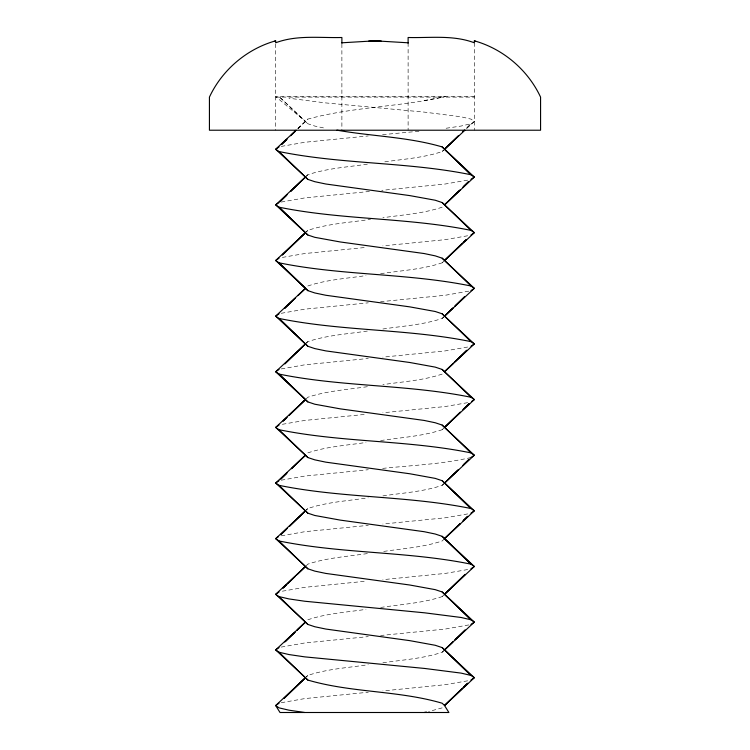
<?xml version="1.0" encoding="UTF-8"?>
<svg xmlns="http://www.w3.org/2000/svg" width="750" height="750" viewBox="0 0 750 750"><rect width="100%" height="100%" fill="white"/><g stroke="black" fill="none" stroke-linecap="round" stroke-linejoin="round"><path stroke-width="0.56" stroke-dasharray="3.75 2.81" d="M424.172 100.566L445.247 96.591C399.938 106.997 352.641 106.762 307.828 119.109L298.031 128.597M306.253 176.278L307.828 174.741C327.3 168.216 348.066 167.081 368.25 164.016M307.828 230.372L306.253 231.909L307.828 230.372C328.031 223.65 349.566 222.544 370.5 219.356M442.172 151.556L443.747 150.009L442.172 151.556C423.066 157.978 402.694 159.131 382.875 162.131M306.253 343.172L307.828 341.625C327.3 335.109 348.066 333.975 368.25 330.909M380.625 273.684C401.184 270.562 422.334 269.438 442.172 262.819L443.747 261.272M306.253 398.803L307.828 397.256C327.666 390.647 348.816 389.522 369.375 386.391M382.875 329.025C402.694 326.025 423.066 324.872 442.172 318.45L444.534 316.134M307.828 508.519L306.253 510.066L307.828 508.519C327.3 502.003 348.066 500.859 368.25 497.803M380.625 440.578C401.184 437.447 422.334 436.331 442.172 429.713L444.534 427.397M306.253 565.697L307.828 564.15C327.666 557.531 348.816 556.406 369.375 553.284M382.875 495.919C402.694 492.909 423.066 491.766 442.172 485.344L444.534 483.019M444.534 538.65L442.172 540.975C423.066 547.388 402.694 548.541 382.875 551.55M307.828 675.413L306.253 676.959L307.828 675.413C327.3 668.897 348.066 667.753 368.25 664.697M380.625 607.472C401.184 604.341 422.334 603.216 442.172 596.606L444.534 594.281M382.875 662.812C402.694 659.803 423.066 658.65 442.172 652.238L443.747 650.691M297.966 128.644L307.828 119.109M306.188 176.325L307.828 174.741M306.188 343.219L307.828 341.625M442.172 262.819L443.812 261.225M442.172 318.45L443.812 316.856M442.172 429.713L443.812 428.119M442.172 485.344L443.812 483.75M442.172 596.606L443.812 595.012M442.172 652.238L443.812 650.644M297.797 128.578L305.466 121.425L307.828 123.741L314.775 126.056L325.828 128.381M466.678 128.578L474.337 121.425L470.953 119.109L461.034 116.784L424.669 112.153L325.331 102.881L288.966 98.241M474.337 121.425L466.003 128.522L470.953 123.741L461.034 126.056L445.247 128.381M442.172 207.188C423.066 213.609 402.694 214.763 382.875 217.762M307.828 285.994C326.569 279.675 346.556 278.512 366 275.569M442.172 374.081C423.066 380.503 402.694 381.647 382.875 384.656M307.828 452.887C326.569 446.569 346.556 445.406 366 442.462M307.828 619.781C326.569 613.462 346.556 612.3 366 609.347M442.172 707.869L428.588 711.572M281.25 146.409L304.753 142.284L368.297 135.938M281.25 202.041L304.753 197.916L369.413 191.466M467.644 180.141L445.247 184.012L381.703 190.359M282.356 257.409L304.753 253.547L366.056 247.397M467.644 235.772L445.247 239.644L382.828 245.887M281.25 313.294L304.753 309.178L368.297 302.831M468.75 291.15L445.247 295.266L380.587 301.716M281.25 368.925L304.753 364.809L368.297 358.463M467.644 347.034L445.247 350.897L382.828 357.15M282.356 424.303L304.753 420.441L366.056 414.291M467.644 402.666L445.247 406.528L382.828 412.781M281.25 480.188L304.753 476.072L368.297 469.725M470.953 457.528C441.337 464.372 410.738 465.375 380.587 468.609M281.25 535.819L304.753 531.703L368.297 525.347M467.644 513.928L445.247 517.791L382.828 524.044M282.356 591.197L304.753 587.334L366.056 581.184M467.644 569.559L445.247 573.422L382.828 579.675M281.25 647.081L304.753 642.966L368.297 636.609M468.75 624.938L445.247 629.053L380.587 635.503M281.25 702.712L304.753 698.597L368.297 692.241M467.644 680.822L445.247 684.684L382.828 690.938M418.969 131.25L380.587 134.831M474.337 96.591L275.663 96.591L305.466 121.425L279.047 96.591L307.828 123.741M275.663 97.106L474.337 97.106M474.337 42.797L474.337 130.219M408.113 42.797L408.113 130.219M341.887 43.95L341.887 130.219M275.663 43.95L275.663 130.219"/><path stroke-width="1.12" d="M287.269 138.975L281.512 144.534L286.472 139.753M291.384 135L295.491 131.025L290.606 135.769M287.269 194.606L279.862 201.759L286.472 195.384M290.559 191.428L305.363 177.122M305.363 232.753L282.338 255L286.472 251.016M444.637 149.175L458.616 135.666M462.731 131.691L464.372 130.097M295.491 297.919L284.803 308.25L294.731 298.678M297.966 295.538L305.363 288.384M444.637 204.806L459.441 190.5M462.731 187.322L468.488 181.753L463.528 186.544M305.363 344.016L284.803 363.881L305.466 343.95L307.828 346.266L314.775 348.581L325.828 350.897L409.772 362.494L435.225 367.125L442.172 369.441L470.953 397.256L474.337 399.581L444.534 427.397L442.172 425.072L435.225 422.756L424.172 420.441L340.228 408.853L314.775 404.213L307.828 401.897L279.047 374.081L275.663 371.766L305.466 343.95L279.047 318.45L275.663 316.134L305.466 288.319L307.828 290.634L314.775 292.95L325.828 295.266L409.772 306.863L435.225 311.494L442.172 313.809L470.953 341.625L474.337 343.95L444.534 371.766L442.172 369.441M444.637 260.438L466.022 239.775L463.528 242.175M287.269 417.131L283.153 421.097L286.472 417.9M289.734 414.741L305.363 399.647M444.637 316.069L452.859 308.119M454.509 306.525L464.372 296.991M287.269 472.762L280.688 479.119L286.472 473.531M292.2 467.991L305.363 455.278M444.637 371.7L452.859 363.75M454.509 362.156L466.847 350.241L455.269 361.406M287.269 528.384L280.688 534.75L286.472 529.163M289.734 526.003L305.363 510.909M444.637 427.322L460.266 412.228M462.731 409.847L469.312 403.481L463.528 409.069M283.153 587.991L295.491 576.075M297.141 574.481L305.363 566.531M444.637 482.953L457.8 470.241M462.731 465.469L469.312 459.113L463.528 464.7M285.628 641.241L295.491 631.706M305.363 622.163L297.141 630.112L305.466 622.097L307.828 624.422L314.775 626.737L325.828 629.053L409.772 640.641L435.225 645.281L442.172 647.597L470.953 675.413L474.337 677.728L444.534 705.544L448.903 712.5L280.022 712.5L275.663 705.544L305.466 677.728L307.828 680.053C351.534 692.897 398.466 690.384 442.172 703.228L444.534 705.544L461.878 688.809M444.637 538.584L460.266 523.491M462.731 521.1L467.662 516.337L463.528 520.331M305.363 677.794L283.978 698.456L305.466 677.728L275.663 649.913L305.466 622.097L275.663 594.281L305.466 566.466L307.828 568.791L314.775 571.106L325.828 573.422L409.772 585.009L435.225 589.65L442.172 591.966L470.953 619.781L474.337 622.097L444.534 649.913L442.172 647.597M444.637 594.216L465.197 574.35L444.534 594.281L442.172 591.966M444.637 649.847L452.859 641.906L444.534 649.913L470.953 675.413L461.034 673.097L424.669 668.456L304.753 656.869L288.966 654.553L279.047 652.238L275.663 649.913L279.047 647.597M454.509 640.312L465.197 629.981L455.269 639.553M444.637 705.478L467.662 683.231L463.528 687.216M290.606 191.4L305.466 177.056L307.828 179.372L314.775 181.688L325.828 184.012L409.772 195.6L435.225 200.231L442.172 202.556L470.953 230.372L474.337 232.688L444.534 260.503L442.172 258.178L435.225 255.863L424.172 253.547L340.228 241.959L314.775 237.319L307.828 235.003L279.047 207.188L275.663 204.872L305.466 177.056L275.663 149.241L296.091 130.162M288.122 249.422L305.466 232.688L307.828 235.003M336.909 130.162C371.859 136.331 408.009 136.884 442.172 146.925L444.534 149.241L458.569 135.694M298.031 295.491L305.466 288.319L279.047 262.819L275.663 260.503L305.466 232.688L279.047 207.188C342.244 220.125 407.756 217.425 470.953 230.372M460.228 189.731L444.534 204.872L442.172 202.556M461.878 243.769L444.534 260.503L474.337 288.319L444.534 316.134L442.172 313.809M288.947 415.509L305.466 399.581L307.828 401.897M452.794 308.166L444.534 316.134L474.337 343.95L470.953 346.266M455.269 305.775L464.353 297.009M291.431 468.75L305.466 455.212L307.828 457.528L314.775 459.844L325.828 462.159L409.772 473.756L435.225 478.387L442.172 480.703L470.953 508.519L474.337 510.834L444.534 538.65L442.172 536.334L435.225 534.019L424.172 531.703L340.228 520.106L314.775 515.475L307.828 513.159L279.047 485.344L275.663 483.019L305.466 455.212L275.663 427.397L305.466 399.581L279.047 374.081C342.244 387.019 407.756 384.319 470.953 397.256M453.619 363L444.534 371.766L474.337 399.581L471.806 401.316M289.772 525.975L305.466 510.834L307.828 513.159M460.228 412.256L444.534 427.397L474.337 455.212L444.534 483.019L442.172 480.703M283.172 587.981L286.472 584.794M288.122 583.2L294.731 576.825M296.381 575.231L305.466 566.466L275.663 538.65L305.466 510.834L275.663 483.019L279.047 480.703M279.047 485.344C342.244 498.281 407.756 495.581 470.953 508.519L444.534 483.019L458.569 469.481M284.822 642.019L294.731 632.456M279.047 591.966L275.663 594.281L279.047 596.606L288.966 598.922L304.753 601.238L424.669 612.825L461.034 617.466L470.953 619.781L444.534 594.281L474.337 566.466L470.953 564.15L444.534 538.65L460.228 523.519M470.953 235.003L474.337 232.688L444.534 204.872L474.337 177.056L470.953 174.741L444.534 149.241L464.972 130.162M279.047 146.925L275.663 149.241L279.047 151.556L307.828 179.372M279.047 202.556L275.663 204.872L305.466 232.688M279.047 258.178L275.663 260.503L305.466 288.319M470.953 179.372L474.337 177.056L444.534 149.241M279.047 313.809L275.663 316.134L305.466 343.95M279.047 369.441L275.663 371.766L305.466 399.581M470.953 290.634L474.337 288.319L470.953 285.994L442.172 258.178M279.047 425.072L275.663 427.397L279.047 429.713L307.828 457.528M278.194 536.916L275.663 538.65L279.047 540.975L307.828 568.791M470.953 457.528L474.337 455.212L470.953 452.887L442.172 425.072M470.953 513.159L474.337 510.834L444.534 483.019M470.953 568.791L474.337 566.466L444.534 538.65M279.047 703.228L275.663 705.544L279.047 707.869L288.966 710.184L304.753 712.5M470.953 624.422L474.337 622.097L444.534 594.281M470.953 680.053L474.337 677.728L444.534 649.913M341.887 43.341L341.887 37.5C319.791 38.081 296.85 34.781 275.663 42.797L275.663 40.828C246.825 48.891 222.094 69.984 209.428 97.106L209.428 130.219L540.572 130.219L540.572 97.106C527.906 69.984 503.175 48.891 474.337 40.828L474.337 42.797C453.15 34.781 430.209 38.081 408.113 37.5L408.113 43.341M424.172 712.5L426.384 712.041M341.887 42.797L375 40.828L408.113 42.797M274.838 41.034L275.663 41.034M368.756 41.034L381.244 41.034M474.337 41.034L475.162 41.034M279.047 151.556C342.244 164.494 407.756 161.794 470.953 174.741L442.172 146.925M470.953 285.994C407.756 273.056 342.244 275.756 279.047 262.819L307.828 290.634M470.953 341.625C407.756 328.688 342.244 331.388 279.047 318.45L307.828 346.266M470.953 452.887C407.756 439.95 342.244 442.65 279.047 429.713M279.047 540.975C342.244 553.913 407.756 551.213 470.953 564.15L442.172 536.334M279.047 596.606L307.828 624.422M279.047 652.238L307.828 680.053"/></g></svg>
